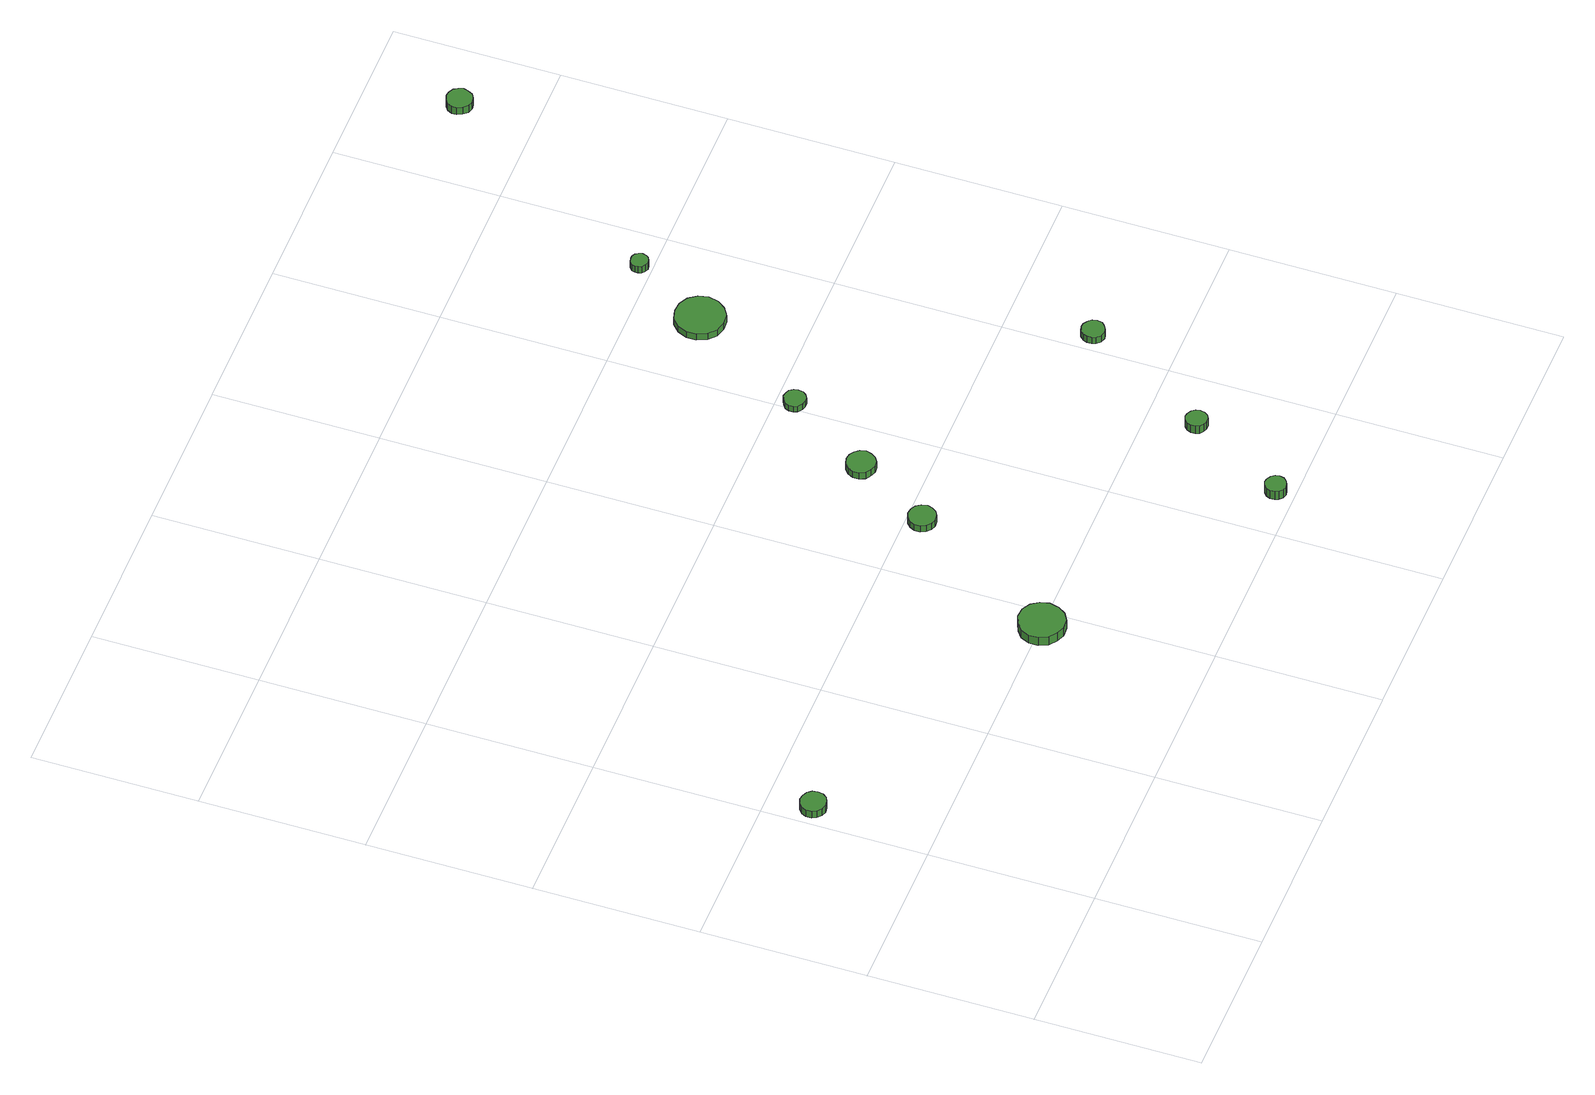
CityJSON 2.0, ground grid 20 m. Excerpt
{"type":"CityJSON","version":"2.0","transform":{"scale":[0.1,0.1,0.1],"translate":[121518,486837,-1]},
"CityObjects":{
"tree1":{"type":"SolitaryVegetationObject","attributes":{"function":"something"},"geometry":[{"type":"MultiSurface","lod":"1","boundaries":[[[0,1,2,3,4,5,6,7,8,9,10,11,12,13,14]],[[15,16,17,18,19,20,21,22,23,24,25,26,27,28,29]],[[0,29,28,1]],[[1,28,27,2]],[[2,27,26,3]],[[3,26,25,4]],[[4,25,24,5]],[[5,24,23,6]],[[6,23,22,7]],[[7,22,21,8]],[[8,21,20,9]],[[9,20,19,10]],[[10,19,18,11]],[[11,18,17,12]],[[12,17,16,13]],[[13,16,15,14]],[[14,15,29,0]]]}]},
"tree2":{"type":"SolitaryVegetationObject","attributes":{"function":"something"},"geometry":[{"type":"MultiSurface","lod":"1","boundaries":[[[30,31,32,33,34,35,36,37,38,39,40,41,42,43,44]],[[45,46,47,48,49,50,51,52,53,54,55,56,57,58,59]],[[30,59,58,31]],[[31,58,57,32]],[[32,57,56,33]],[[33,56,55,34]],[[34,55,54,35]],[[35,54,53,36]],[[36,53,52,37]],[[37,52,51,38]],[[38,51,50,39]],[[39,50,49,40]],[[40,49,48,41]],[[41,48,47,42]],[[42,47,46,43]],[[43,46,45,44]],[[44,45,59,30]]]}]},
"tree3":{"type":"SolitaryVegetationObject","attributes":{"function":"something"},"geometry":[{"type":"MultiSurface","lod":"1","boundaries":[[[60,61,62,63,64,65,66,67,68,69,70,71,72,73,74]],[[75,76,77,78,79,80,81,82,83,84,85,86,87,88,89]],[[60,89,88,61]],[[61,88,87,62]],[[62,87,86,63]],[[63,86,85,64]],[[64,85,84,65]],[[65,84,83,66]],[[66,83,82,67]],[[67,82,81,68]],[[68,81,80,69]],[[69,80,79,70]],[[70,79,78,71]],[[71,78,77,72]],[[72,77,76,73]],[[73,76,75,74]],[[74,75,89,60]]]}]},
"tree4":{"type":"SolitaryVegetationObject","attributes":{"function":"something"},"geometry":[{"type":"MultiSurface","lod":"1","boundaries":[[[90,91,92,93,94,95,96,97,98,99,100,101,102,103,104]],[[105,106,107,108,109,110,111,112,113,114,115,116,117,118,119]],[[90,119,118,91]],[[91,118,117,92]],[[92,117,116,93]],[[93,116,115,94]],[[94,115,114,95]],[[95,114,113,96]],[[96,113,112,97]],[[97,112,111,98]],[[98,111,110,99]],[[99,110,109,100]],[[100,109,108,101]],[[101,108,107,102]],[[102,107,106,103]],[[103,106,105,104]],[[104,105,119,90]]]}]},
"tree5":{"type":"SolitaryVegetationObject","attributes":{"function":"something"},"geometry":[{"type":"MultiSurface","lod":"1","boundaries":[[[120,121,122,123,124,125,126,127,128,129,130,131,132,133,134]],[[135,136,137,138,139,140,141,142,143,144,145,146,147,148,149]],[[120,149,148,121]],[[121,148,147,122]],[[122,147,146,123]],[[123,146,145,124]],[[124,145,144,125]],[[125,144,143,126]],[[126,143,142,127]],[[127,142,141,128]],[[128,141,140,129]],[[129,140,139,130]],[[130,139,138,131]],[[131,138,137,132]],[[132,137,136,133]],[[133,136,135,134]],[[134,135,149,120]]]}]},
"tree6":{"type":"SolitaryVegetationObject","attributes":{"function":"something"},"geometry":[{"type":"MultiSurface","lod":"1","boundaries":[[[150,151,152,153,154,155,156,157,158,159,160,161,162,163,164]],[[165,166,167,168,169,170,171,172,173,174,175,176,177,178,179]],[[150,179,178,151]],[[151,178,177,152]],[[152,177,176,153]],[[153,176,175,154]],[[154,175,174,155]],[[155,174,173,156]],[[156,173,172,157]],[[157,172,171,158]],[[158,171,170,159]],[[159,170,169,160]],[[160,169,168,161]],[[161,168,167,162]],[[162,167,166,163]],[[163,166,165,164]],[[164,165,179,150]]]}]},
"tree7":{"type":"SolitaryVegetationObject","attributes":{"function":"something"},"geometry":[{"type":"MultiSurface","lod":"1","boundaries":[[[180,181,182,183,184,185,186,187,188,189,190,191,192,193,194]],[[195,196,197,198,199,200,201,202,203,204,205,206,207,208,209]],[[180,209,208,181]],[[181,208,207,182]],[[182,207,206,183]],[[183,206,205,184]],[[184,205,204,185]],[[185,204,203,186]],[[186,203,202,187]],[[187,202,201,188]],[[188,201,200,189]],[[189,200,199,190]],[[190,199,198,191]],[[191,198,197,192]],[[192,197,196,193]],[[193,196,195,194]],[[194,195,209,180]]]}]},
"tree8":{"type":"SolitaryVegetationObject","attributes":{"function":"something"},"geometry":[{"type":"MultiSurface","lod":"1","boundaries":[[[210,211,212,213,214,215,216,217,218,219,220,221,222,223,224]],[[225,226,227,228,229,230,231,232,233,234,235,236,237,238,239]],[[210,239,238,211]],[[211,238,237,212]],[[212,237,236,213]],[[213,236,235,214]],[[214,235,234,215]],[[215,234,233,216]],[[216,233,232,217]],[[217,232,231,218]],[[218,231,230,219]],[[219,230,229,220]],[[220,229,228,221]],[[221,228,227,222]],[[222,227,226,223]],[[223,226,225,224]],[[224,225,239,210]]]}]},
"tree9":{"type":"SolitaryVegetationObject","attributes":{"function":"something"},"geometry":[{"type":"MultiSurface","lod":"1","boundaries":[[[240,241,242,243,244,245,246,247,248,249,250,251,252,253,254]],[[255,256,257,258,259,260,261,262,263,264,265,266,267,268,269]],[[240,269,268,241]],[[241,268,267,242]],[[242,267,266,243]],[[243,266,265,244]],[[244,265,264,245]],[[245,264,263,246]],[[246,263,262,247]],[[247,262,261,248]],[[248,261,260,249]],[[249,260,259,250]],[[250,259,258,251]],[[251,258,257,252]],[[252,257,256,253]],[[253,256,255,254]],[[254,255,269,240]]]}]},
"tree10":{"type":"SolitaryVegetationObject","attributes":{"function":"something"},"geometry":[{"type":"MultiSurface","lod":"1","boundaries":[[[270,271,272,273,274,275,276,277,278,279,280,281,282,283,284]],[[285,286,287,288,289,290,291,292,293,294,295,296,297,298,299]],[[270,299,298,271]],[[271,298,297,272]],[[272,297,296,273]],[[273,296,295,274]],[[274,295,294,275]],[[275,294,293,276]],[[276,293,292,277]],[[277,292,291,278]],[[278,291,290,279]],[[279,290,289,280]],[[280,289,288,281]],[[281,288,287,282]],[[282,287,286,283]],[[283,286,285,284]],[[284,285,299,270]]]}]},
"tree11":{"type":"SolitaryVegetationObject","attributes":{"function":"something"},"geometry":[{"type":"MultiSurface","lod":"1","boundaries":[[[300,301,302,303,304,305,306,307,308,309,310,311,312,313,314]],[[315,316,317,318,319,320,321,322,323,324,325,326,327,328,329]],[[300,329,328,301]],[[301,328,327,302]],[[302,327,326,303]],[[303,326,325,304]],[[304,325,324,305]],[[305,324,323,306]],[[306,323,322,307]],[[307,322,321,308]],[[308,321,320,309]],[[309,320,319,310]],[[310,319,318,311]],[[311,318,317,312]],[[312,317,316,313]],[[313,316,315,314]],[[314,315,329,300]]]}]}
},
"vertices":[
[40,346,18],[39,352,18],[35,357,18],[29,360,18],[23,361,18],[17,359,18],[12,355,18],[9,349,18],[9,342,18],[12,337,18],[17,332,18],[23,330,18],[29,331,18],[35,334,18],[39,339,18],[39,339,7],[35,334,7],[29,331,7],[23,330,7],[17,332,7],[12,337,7],[9,342,7],[9,349,7],[12,355,7],[17,359,7],[23,361,7],[29,360,7],[35,357,7],[39,352,7],[40,346,7],
[402,199,21],[399,210,21],[393,219,21],[383,225,21],[371,226,21],[361,222,21],[352,215,21],[347,204,21],[347,193,21],[352,182,21],[361,175,21],[371,171,21],[383,172,21],[393,178,21],[399,187,21],[399,187,8],[393,178,8],[383,172,8],[371,171,8],[361,175,8],[352,182,8],[347,193,8],[347,204,8],[352,215,8],[361,222,8],[371,226,8],[383,225,8],[393,219,8],[399,210,8],[402,199,8],
[502,381,17],[500,388,17],[496,394,17],[490,397,17],[483,398,17],[477,396,17],[472,391,17],[469,385,17],[469,378,17],[472,372,17],[477,367,17],[483,365,17],[490,366,17],[496,369,17],[500,375,17],[500,375,7],[496,369,7],[490,366,7],[483,365,7],[477,367,7],[472,372,7],[469,378,7],[469,385,7],[472,391,7],[477,396,7],[483,398,7],[490,397,7],[496,394,7],[500,388,7],[502,381,7],
[674,22,23],[673,27,23],[670,31,23],[665,34,23],[660,35,23],[655,33,23],[651,29,23],[649,25,23],[649,19,23],[651,15,23],[655,11,23],[660,9,23],[665,10,23],[670,13,23],[673,17,23],[673,17,10],[670,13,10],[665,10,10],[660,9,10],[655,11,10],[651,15,10],[649,19,10],[649,25,10],[651,29,10],[655,33,10],[660,35,10],[665,34,10],[670,31,10],[673,27,10],[674,22,10],
[558,475,17],[556,482,17],[552,487,17],[546,491,17],[539,492,17],[532,490,17],[526,485,17],[523,478,17],[523,471,17],[526,464,17],[532,460,17],[539,457,17],[546,458,17],[552,462,17],[556,468,17],[556,468,7],[552,462,7],[546,458,7],[539,457,7],[532,460,7],[526,464,7],[523,471,7],[523,478,7],[526,485,7],[532,490,7],[539,492,7],[546,491,7],[552,487,7],[556,482,7],[558,475,7],
[743,142,19],[742,147,19],[739,151,19],[734,154,19],[729,155,19],[724,153,19],[720,149,19],[718,144,19],[718,139,19],[720,134,19],[724,131,19],[729,129,19],[734,129,19],[739,132,19],[742,136,19],[742,136,7],[739,132,7],[734,129,7],[729,129,7],[724,131,7],[720,134,7],[718,139,7],[718,144,7],[720,149,7],[724,153,7],[729,155,7],[734,154,7],[739,151,7],[742,147,7],[743,142,7],
[622,579,16],[621,584,16],[618,589,16],[613,591,16],[608,592,16],[603,590,16],[598,586,16],[596,581,16],[596,576,16],[598,571,16],[603,567,16],[608,566,16],[613,566,16],[618,569,16],[621,573,16],[621,573,7],[618,569,7],[613,566,7],[608,566,7],[603,567,7],[598,571,7],[596,576,7],[596,581,7],[598,586,7],[603,590,7],[608,592,7],[613,591,7],[618,589,7],[621,584,7],[622,579,7],
[724,723,16],[721,735,16],[714,745,16],[703,751,16],[691,752,16],[679,749,16],[670,740,16],[665,729,16],[665,717,16],[670,705,16],[679,697,16],[691,693,16],[703,694,16],[714,701,16],[721,711,16],[721,711,6],[714,701,6],[703,694,6],[691,693,6],[679,697,6],[670,705,6],[665,717,6],[665,729,6],[670,740,6],[679,749,6],[691,752,6],[703,751,6],[714,745,6],[721,735,6],[724,723,6],
[837,299,17],[836,305,17],[832,309,17],[827,312,17],[822,313,17],[816,311,17],[812,307,17],[810,302,17],[810,296,17],[812,291,17],[816,287,17],[822,285,17],[827,286,17],[832,289,17],[836,293,17],[836,293,7],[832,289,7],[827,286,7],[822,285,7],[816,287,7],[812,291,7],[810,296,7],[810,302,7],[812,307,7],[816,311,7],[822,313,7],[827,312,7],[832,309,7],[836,305,7],[837,299,7],
[762,816,16],[761,820,16],[758,824,16],[754,826,16],[750,826,16],[746,825,16],[742,822,16],[741,818,16],[741,814,16],[742,810,16],[746,807,16],[750,805,16],[754,806,16],[758,808,16],[761,811,16],[761,811,6],[758,808,6],[754,806,6],[750,805,6],[746,807,6],[742,810,6],[741,814,6],[741,818,6],[742,822,6],[746,825,6],[750,826,6],[754,826,6],[758,824,6],[761,820,6],[762,816,6],
[934,1092,17],[932,1098,17],[929,1103,17],[923,1106,17],[917,1107,17],[911,1105,17],[906,1101,17],[903,1095,17],[903,1089,17],[906,1083,17],[911,1078,17],[917,1076,17],[923,1077,17],[929,1080,17],[932,1086,17],[932,1086,6],[929,1080,6],[923,1077,6],[917,1076,6],[911,1078,6],[906,1083,6],[903,1089,6],[903,1095,6],[906,1101,6],[911,1105,6],[917,1107,6],[923,1106,6],[929,1103,6],[932,1098,6],[934,1092,6]
]}
